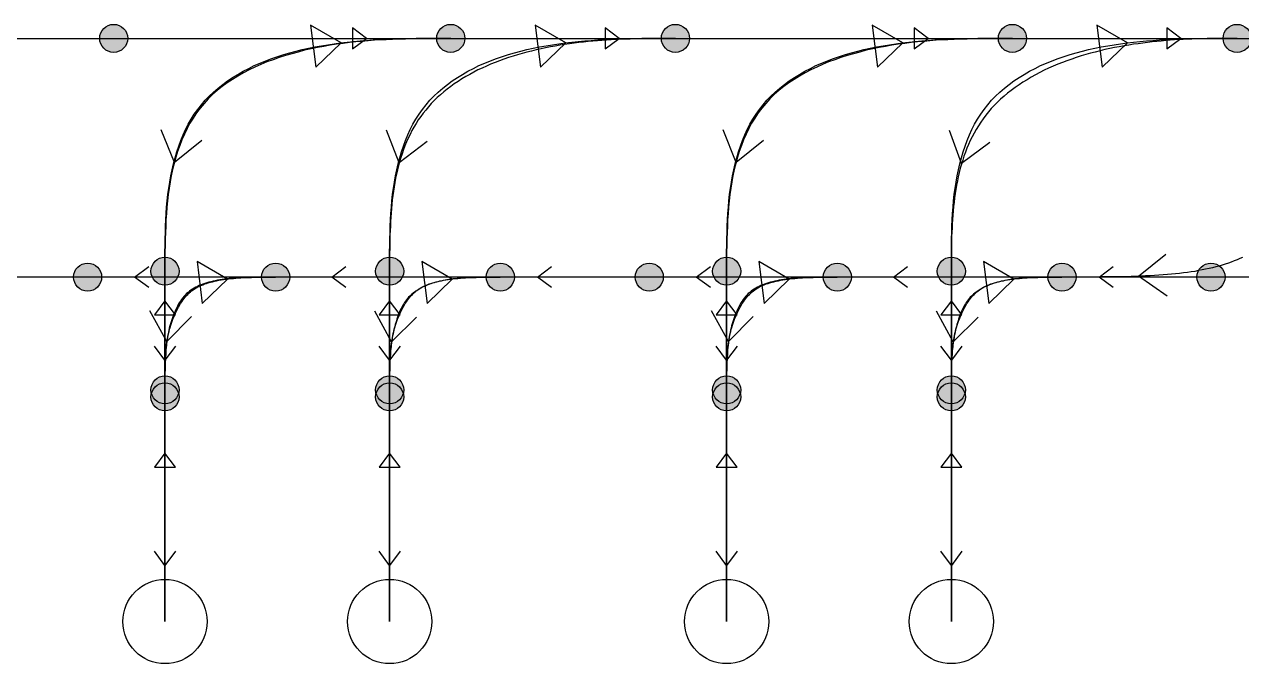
# Model space of a CAD drawing. Header units: millimetres. Extents: x -18594 to 273470, y -238787 to 48452.
# Drawn here: x 195795 to 204464, y -34571 to -30018 of the extents above; entities that cross this region are included whole.
import ezdxf

# ---------------------------------------------------------------- set-up
doc = ezdxf.new("R2010")
doc.units = ezdxf.units.MM
doc.layers.add('AM_BOR', color=4, linetype='Continuous', lineweight=25)
for name, color, linetype, true_color in [('Xref AGV layout$0$Ndc8_Activity_Decant', 1, 'Continuous', 0xff0000), ('Xref AGV layout$0$Ndc8_F_ExtraFast', 5, 'Continuous', 0x0000ff), ('Xref AGV layout$0$Ndc8_F_Moderate', 5, 'Continuous', 0x0000ff), ('Xref AGV layout$0$Ndc8_F_TurnRightModerate', 5, 'Continuous', 0x0000ff), ('Xref AGV layout$0$Ndc8_InAdjust_Lane', 1, 'Continuous', 0xff0000), ('Xref AGV layout$0$Ndc8_InFix_HOP', 1, 'Continuous', 0xff0000), ('Xref AGV layout$0$Ndc8_OutFix_HOP', 5, 'Continuous', 0x0000ff), ('Xref AGV layout$0$Ndc8_Point', 7, 'Continuous', 0x000080), ('Xref AGV layout$0$Ndc8_R_Fast', 1, 'Continuous', 0xff0000), ('Xref AGV layout$0$Ndc8_R_Moderate', 1, 'Continuous', 0xff0000), ('Xref AGV layout$0$Ndc8_R_TurnLeftModerate', 1, 'Continuous', 0xff0000), ('Xref AGV layout$0$Ndc8_R_TurnRightModerate', 1, 'Continuous', 0xff0000)]:
    doc.layers.add(name, color=color, linetype=linetype, true_color=true_color)

# ---------------------------------------------------------------- blocks, each defined once
blk = doc.blocks.new('Xref AGV layout')
at = {"layer": 'Xref AGV layout$0$Ndc8_Point'}
h = blk.add_hatch(color=256, dxfattribs=at)
edge = h.paths.add_edge_path(flags=0)
edge.add_arc((196432, -30118), 100, 0, 360)
h = blk.add_hatch(color=256, dxfattribs=at)
edge = h.paths.add_edge_path(flags=0)
edge.add_arc((198832, -30118), 100, 0, 360)
h = blk.add_hatch(color=256, dxfattribs=at)
edge = h.paths.add_edge_path(flags=0)
edge.add_arc((200432, -30118), 100, 0, 360)
h = blk.add_hatch(color=256, dxfattribs=at)
edge = h.paths.add_edge_path(flags=0)
edge.add_arc((202832, -30118), 100, 0, 360)
h = blk.add_hatch(color=256, dxfattribs=at)
edge = h.paths.add_edge_path(flags=0)
edge.add_arc((204432, -30118), 100, 0, 360)
h = blk.add_hatch(color=256, dxfattribs=at)
edge = h.paths.add_edge_path(flags=0)
edge.add_arc((196246, -31818), 100, 0, 360)
h = blk.add_hatch(color=256, dxfattribs=at)
edge = h.paths.add_edge_path(flags=0)
edge.add_arc((196797, -31776), 100, 0, 360)
h = blk.add_hatch(color=256, dxfattribs=at)
edge = h.paths.add_edge_path(flags=0)
edge.add_arc((197585, -31818), 100, 0, 360)
h = blk.add_hatch(color=256, dxfattribs=at)
edge = h.paths.add_edge_path(flags=0)
edge.add_arc((198397, -31776), 100, 0, 360)
h = blk.add_hatch(color=256, dxfattribs=at)
edge = h.paths.add_edge_path(flags=0)
edge.add_arc((199185, -31818), 100, 0, 360)
h = blk.add_hatch(color=256, dxfattribs=at)
edge = h.paths.add_edge_path(flags=0)
edge.add_arc((200246, -31818), 100, 0, 360)
h = blk.add_hatch(color=256, dxfattribs=at)
edge = h.paths.add_edge_path(flags=0)
edge.add_arc((200797, -31776), 100, 0, 360)
h = blk.add_hatch(color=256, dxfattribs=at)
edge = h.paths.add_edge_path(flags=0)
edge.add_arc((201585, -31818), 100, 0, 360)
h = blk.add_hatch(color=256, dxfattribs=at)
edge = h.paths.add_edge_path(flags=0)
edge.add_arc((202397, -31776), 100, 0, 360)
h = blk.add_hatch(color=256, dxfattribs=at)
edge = h.paths.add_edge_path(flags=0)
edge.add_arc((203185, -31818), 100, 0, 360)
h = blk.add_hatch(color=256, dxfattribs=at)
edge = h.paths.add_edge_path(flags=0)
edge.add_arc((204246, -31818), 100, 0, 360)
h = blk.add_hatch(color=256, dxfattribs=at)
edge = h.paths.add_edge_path(flags=0)
edge.add_arc((196797, -32621), 100, 0, 360)
h = blk.add_hatch(color=256, dxfattribs=at)
edge = h.paths.add_edge_path(flags=0)
edge.add_arc((196797, -32671), 100, 0, 360)
h = blk.add_hatch(color=256, dxfattribs=at)
edge = h.paths.add_edge_path(flags=0)
edge.add_arc((198397, -32621), 100, 0, 360)
h = blk.add_hatch(color=256, dxfattribs=at)
edge = h.paths.add_edge_path(flags=0)
edge.add_arc((198397, -32671), 100, 0, 360)
h = blk.add_hatch(color=256, dxfattribs=at)
edge = h.paths.add_edge_path(flags=0)
edge.add_arc((200797, -32621), 100, 0, 360)
h = blk.add_hatch(color=256, dxfattribs=at)
edge = h.paths.add_edge_path(flags=0)
edge.add_arc((200797, -32671), 100, 0, 360)
h = blk.add_hatch(color=256, dxfattribs=at)
edge = h.paths.add_edge_path(flags=0)
edge.add_arc((202397, -32621), 100, 0, 360)
h = blk.add_hatch(color=256, dxfattribs=at)
edge = h.paths.add_edge_path(flags=0)
edge.add_arc((202397, -32671), 100, 0, 360)
at = {"layer": 'Xref AGV layout$0$Ndc8_Activity_Decant'}
for centre in [(196797, -34271), (198397, -34271), (200797, -34271), (202397, -34271)]:
    blk.add_circle(centre, 300, dxfattribs=at)
at = {"layer": 'Xref AGV layout$0$Ndc8_F_ExtraFast'}
for points in [[(198232, -30118), (198132, -30043), (198132, -30193), (198232, -30118)], [(200032, -30118), (199932, -30043), (199932, -30193), (200032, -30118)], [(202232, -30118), (202132, -30043), (202132, -30193), (202232, -30118)], [(204032, -30118), (203932, -30043), (203932, -30193), (204032, -30118)], [(192482, -30118), (196432, -30118)], [(196432, -30118), (198832, -30118)], [(198832, -30118), (200432, -30118)], [(200432, -30118), (202832, -30118)], [(202832, -30118), (204432, -30118)], [(204432, -30118), (206832, -30118)]]:
    blk.add_lwpolyline(points, dxfattribs=at)
at = {"layer": 'Xref AGV layout$0$Ndc8_F_Moderate'}
for points in [[(196797, -32621), (196797, -31776)], [(198397, -32621), (198397, -31776)], [(200797, -32621), (200797, -31776)], [(202397, -32621), (202397, -31776)], [(196797, -31987), (196722, -32087), (196872, -32087), (196797, -31987)], [(198397, -31987), (198322, -32087), (198472, -32087), (198397, -31987)], [(200797, -31987), (200722, -32087), (200872, -32087), (200797, -31987)], [(202397, -31987), (202322, -32087), (202472, -32087), (202397, -31987)], [(196797, -32671), (196797, -32621)], [(198397, -32671), (198397, -32621)], [(200797, -32671), (200797, -32621)], [(202397, -32671), (202397, -32621)]]:
    blk.add_lwpolyline(points, dxfattribs=at)
at = {"layer": 'Xref AGV layout$0$Ndc8_F_TurnRightModerate'}
for points in [[(198051, -30150), (197834, -30025), (197871, -30323), (198051, -30150)], [(199651, -30150), (199434, -30025), (199471, -30323), (199651, -30150)], [(202051, -30150), (201834, -30025), (201871, -30323), (202051, -30150)], [(203651, -30150), (203434, -30025), (203471, -30323), (203651, -30150)], [(196797, -31776), (196797, -31730), (196797, -31684), (196797, -31638), (196798, -31592), (196799, -31546), (196800, -31500), (196801, -31455), (196803, -31409), (196806, -31364), (196809, -31319), (196813, -31274), (196818, -31230), (196824, -31185), (196831, -31141), (196831, -31141), (196839, -31097), (196847, -31054), (196857, -31011), (196869, -30969), (196881, -30927), (196895, -30886), (196910, -30846), (196926, -30806), (196944, -30768), (196963, -30730), (196984, -30694), (197006, -30658), (197030, -30624), (197056, -30591), (197056, -30591), (197083, -30559), (197112, -30529), (197143, -30500), (197175, -30472), (197208, -30446), (197243, -30420), (197279, -30396), (197316, -30374), (197354, -30352), (197393, -30332), (197433, -30312), (197474, -30294), (197515, -30277), (197557, -30261), (197557, -30261), (197600, -30247), (197643, -30233), (197687, -30220), (197731, -30209), (197775, -30198), (197820, -30188), (197865, -30179), (197911, -30170), (197956, -30163), (198002, -30156), (198048, -30150), (198094, -30145), (198140, -30140), (198186, -30136), (198186, -30136), (198233, -30132), (198279, -30129), (198325, -30127), (198371, -30125), (198417, -30123), (198463, -30121), (198509, -30120), (198556, -30119), (198602, -30119), (198648, -30118), (198694, -30118), (198740, -30118), (198786, -30118), (198832, -30118)], [(198397, -31776), (198397, -31730), (198397, -31684), (198397, -31638), (198398, -31592), (198399, -31546), (198400, -31500), (198401, -31455), (198403, -31409), (198406, -31364), (198409, -31319), (198413, -31274), (198418, -31230), (198424, -31185), (198431, -31141), (198431, -31141), (198439, -31097), (198447, -31054), (198457, -31011), (198469, -30969), (198481, -30927), (198495, -30886), (198510, -30846), (198526, -30806), (198544, -30768), (198563, -30730), (198584, -30694), (198606, -30658), (198630, -30624), (198656, -30591), (198656, -30591), (198683, -30559), (198712, -30529), (198743, -30500), (198775, -30472), (198808, -30446), (198843, -30420), (198879, -30396), (198916, -30374), (198954, -30352), (198993, -30332), (199033, -30312), (199074, -30294), (199115, -30277), (199157, -30261), (199157, -30261), (199200, -30247), (199243, -30233), (199287, -30220), (199331, -30209), (199375, -30198), (199420, -30188), (199465, -30179), (199511, -30170), (199556, -30163), (199602, -30156), (199648, -30150), (199694, -30145), (199740, -30140), (199787, -30136), (199787, -30136), (199833, -30132), (199879, -30129), (199925, -30127), (199971, -30125), (200017, -30123), (200063, -30121), (200109, -30120), (200156, -30119), (200202, -30119), (200248, -30118), (200294, -30118), (200340, -30118), (200386, -30118), (200432, -30118)], [(200797, -31776), (200797, -31730), (200797, -31684), (200797, -31638), (200798, -31592), (200799, -31546), (200800, -31500), (200801, -31455), (200803, -31409), (200806, -31364), (200809, -31319), (200813, -31274), (200818, -31230), (200824, -31185), (200831, -31141), (200831, -31141), (200839, -31097), (200847, -31054), (200857, -31011), (200869, -30969), (200881, -30927), (200895, -30886), (200910, -30846), (200926, -30806), (200944, -30768), (200963, -30730), (200984, -30694), (201006, -30658), (201030, -30624), (201056, -30591), (201056, -30591), (201083, -30559), (201112, -30529), (201143, -30500), (201175, -30472), (201208, -30446), (201243, -30420), (201279, -30396), (201316, -30374), (201354, -30352), (201393, -30332), (201433, -30312), (201474, -30294), (201515, -30277), (201557, -30261), (201557, -30261), (201600, -30247), (201643, -30233), (201687, -30220), (201731, -30209), (201775, -30198), (201820, -30188), (201865, -30179), (201911, -30170), (201956, -30163), (202002, -30156), (202048, -30150), (202094, -30145), (202140, -30140), (202187, -30136), (202187, -30136), (202233, -30132), (202279, -30129), (202325, -30127), (202371, -30125), (202417, -30123), (202463, -30121), (202509, -30120), (202556, -30119), (202602, -30119), (202648, -30118), (202694, -30118), (202740, -30118), (202786, -30118), (202832, -30118)], [(202397, -31776), (202397, -31730), (202397, -31684), (202397, -31638), (202398, -31592), (202399, -31546), (202400, -31500), (202401, -31455), (202403, -31409), (202406, -31364), (202409, -31319), (202413, -31274), (202418, -31230), (202424, -31185), (202431, -31141), (202431, -31141), (202439, -31097), (202447, -31054), (202457, -31011), (202469, -30969), (202481, -30927), (202495, -30886), (202510, -30846), (202526, -30806), (202544, -30768), (202563, -30730), (202584, -30694), (202606, -30658), (202630, -30624), (202656, -30591), (202656, -30591), (202683, -30559), (202712, -30529), (202743, -30500), (202775, -30472), (202808, -30446), (202843, -30420), (202879, -30396), (202916, -30374), (202954, -30352), (202993, -30332), (203033, -30312), (203074, -30294), (203115, -30277), (203157, -30261), (203157, -30261), (203200, -30247), (203243, -30233), (203287, -30220), (203331, -30209), (203375, -30198), (203420, -30188), (203465, -30179), (203511, -30170), (203556, -30163), (203602, -30156), (203648, -30150), (203694, -30145), (203740, -30140), (203786, -30136), (203786, -30136), (203833, -30132), (203879, -30129), (203925, -30127), (203971, -30125), (204017, -30123), (204063, -30121), (204109, -30120), (204156, -30119), (204202, -30119), (204248, -30118), (204294, -30118), (204340, -30118), (204386, -30118), (204432, -30118)], [(197243, -31832), (197026, -31708), (197063, -32006), (197243, -31832)], [(198843, -31832), (198626, -31708), (198663, -32006), (198843, -31832)], [(201243, -31832), (201026, -31708), (201063, -32006), (201243, -31832)], [(202843, -31832), (202626, -31708), (202663, -32006), (202843, -31832)], [(196797, -32621), (196797, -32601), (196797, -32582), (196797, -32562), (196797, -32543), (196797, -32524), (196797, -32505), (196798, -32486), (196798, -32467), (196799, -32448), (196799, -32430), (196800, -32412), (196801, -32394), (196802, -32377), (196803, -32360), (196803, -32360), (196804, -32343), (196806, -32326), (196807, -32310), (196809, -32295), (196812, -32279), (196814, -32264), (196817, -32249), (196820, -32234), (196823, -32219), (196826, -32205), (196830, -32190), (196834, -32176), (196839, -32161), (196843, -32146), (196843, -32146), (196848, -32132), (196854, -32117), (196860, -32103), (196866, -32089), (196872, -32074), (196879, -32060), (196886, -32046), (196893, -32033), (196900, -32020), (196908, -32007), (196916, -31995), (196924, -31983), (196933, -31971), (196941, -31960), (196941, -31960), (196950, -31950), (196959, -31941), (196968, -31932), (196978, -31923), (196987, -31915), (196997, -31908), (197008, -31901), (197019, -31895), (197030, -31888), (197041, -31883), (197053, -31877), (197066, -31872), (197078, -31867), (197092, -31863), (197092, -31863), (197105, -31859), (197120, -31855), (197135, -31851), (197150, -31847), (197165, -31844), (197181, -31841), (197198, -31838), (197214, -31836), (197231, -31833), (197249, -31831), (197266, -31829), (197284, -31827), (197302, -31826), (197320, -31824), (197320, -31824), (197338, -31823), (197357, -31822), (197375, -31821), (197394, -31820), (197413, -31820), (197432, -31819), (197451, -31819), (197470, -31818), (197489, -31818), (197508, -31818), (197527, -31818), (197546, -31818), (197566, -31818), (197585, -31818)], [(198397, -32621), (198397, -32601), (198397, -32582), (198397, -32562), (198397, -32543), (198397, -32524), (198397, -32505), (198398, -32486), (198398, -32467), (198399, -32448), (198399, -32430), (198400, -32412), (198401, -32394), (198402, -32377), (198403, -32360), (198403, -32360), (198404, -32343), (198406, -32326), (198407, -32310), (198409, -32295), (198412, -32279), (198414, -32264), (198417, -32249), (198420, -32234), (198423, -32219), (198426, -32205), (198430, -32190), (198434, -32176), (198439, -32161), (198443, -32146), (198443, -32146), (198448, -32132), (198454, -32117), (198460, -32103), (198466, -32089), (198472, -32074), (198479, -32060), (198486, -32046), (198493, -32033), (198500, -32020), (198508, -32007), (198516, -31995), (198524, -31983), (198533, -31971), (198541, -31960), (198541, -31960), (198550, -31950), (198559, -31941), (198568, -31932), (198578, -31923), (198587, -31915), (198597, -31908), (198608, -31901), (198619, -31895), (198630, -31888), (198641, -31883), (198653, -31877), (198665, -31872), (198678, -31867), (198692, -31863), (198692, -31863), (198705, -31859), (198720, -31855), (198734, -31851), (198749, -31847), (198765, -31844), (198781, -31841), (198797, -31838), (198814, -31836), (198831, -31833), (198848, -31831), (198866, -31829), (198883, -31827), (198901, -31826), (198919, -31824), (198919, -31824), (198938, -31823), (198956, -31822), (198975, -31821), (198993, -31820), (199012, -31820), (199031, -31819), (199050, -31819), (199069, -31818), (199088, -31818), (199108, -31818), (199127, -31818), (199146, -31818), (199166, -31818), (199185, -31818)], [(200797, -32621), (200797, -32601), (200797, -32582), (200797, -32562), (200797, -32543), (200797, -32524), (200797, -32505), (200798, -32486), (200798, -32467), (200799, -32448), (200799, -32430), (200800, -32412), (200801, -32394), (200802, -32377), (200803, -32360), (200803, -32360), (200804, -32343), (200806, -32326), (200807, -32310), (200809, -32295), (200812, -32279), (200814, -32264), (200817, -32249), (200820, -32234), (200823, -32219), (200826, -32205), (200830, -32190), (200834, -32176), (200839, -32161), (200843, -32146), (200843, -32146), (200848, -32132), (200854, -32117), (200860, -32103), (200866, -32089), (200872, -32074), (200879, -32060), (200886, -32046), (200893, -32033), (200900, -32020), (200908, -32007), (200916, -31995), (200924, -31983), (200933, -31971), (200941, -31960), (200941, -31960), (200950, -31950), (200959, -31941), (200968, -31932), (200978, -31923), (200987, -31915), (200997, -31908), (201008, -31901), (201019, -31895), (201030, -31888), (201041, -31883), (201053, -31877), (201065, -31872), (201078, -31867), (201092, -31863), (201092, -31863), (201105, -31859), (201120, -31855), (201134, -31851), (201149, -31847), (201165, -31844), (201181, -31841), (201197, -31838), (201214, -31836), (201231, -31833), (201248, -31831), (201266, -31829), (201283, -31827), (201301, -31826), (201319, -31824), (201319, -31824), (201338, -31823), (201356, -31822), (201375, -31821), (201393, -31820), (201412, -31820), (201431, -31819), (201450, -31819), (201469, -31818), (201488, -31818), (201508, -31818), (201527, -31818), (201546, -31818), (201566, -31818), (201585, -31818)], [(202397, -32621), (202397, -32601), (202397, -32582), (202397, -32562), (202397, -32543), (202397, -32524), (202397, -32505), (202398, -32486), (202398, -32467), (202399, -32448), (202399, -32430), (202400, -32412), (202401, -32394), (202402, -32377), (202403, -32360), (202403, -32360), (202404, -32343), (202406, -32326), (202407, -32310), (202409, -32295), (202412, -32279), (202414, -32264), (202417, -32249), (202420, -32234), (202423, -32219), (202426, -32205), (202430, -32190), (202434, -32176), (202439, -32161), (202443, -32146), (202443, -32146), (202448, -32132), (202454, -32117), (202460, -32103), (202466, -32089), (202472, -32074), (202479, -32060), (202486, -32046), (202493, -32033), (202500, -32020), (202508, -32007), (202516, -31995), (202524, -31983), (202533, -31971), (202541, -31960), (202541, -31960), (202550, -31950), (202559, -31941), (202568, -31932), (202578, -31923), (202587, -31915), (202597, -31908), (202608, -31901), (202619, -31895), (202630, -31888), (202641, -31883), (202653, -31877), (202665, -31872), (202678, -31867), (202691, -31863), (202691, -31863), (202705, -31859), (202720, -31855), (202734, -31851), (202749, -31847), (202765, -31844), (202781, -31841), (202797, -31838), (202814, -31836), (202831, -31833), (202848, -31831), (202866, -31829), (202883, -31827), (202901, -31826), (202919, -31824), (202919, -31824), (202938, -31823), (202956, -31822), (202975, -31821), (202993, -31820), (203012, -31820), (203031, -31819), (203050, -31819), (203069, -31818), (203088, -31818), (203108, -31818), (203127, -31818), (203146, -31818), (203166, -31818), (203185, -31818)]]:
    blk.add_lwpolyline(points, dxfattribs=at)
at = {"layer": 'Xref AGV layout$0$Ndc8_InAdjust_Lane'}
for points in [[(196797, -32621), (196797, -32671)], [(198397, -32621), (198397, -32671)], [(200797, -32621), (200797, -32671)], [(202397, -32621), (202397, -32671)]]:
    blk.add_lwpolyline(points, dxfattribs=at)
at = {"layer": 'Xref AGV layout$0$Ndc8_InFix_HOP'}
for points in [[(196797, -32671), (196797, -34271)], [(198397, -32671), (198397, -34271)], [(200797, -32671), (200797, -34271)], [(202397, -32671), (202397, -34271)], [(196872, -33771), (196797, -33871), (196722, -33771)], [(198472, -33771), (198397, -33871), (198322, -33771)], [(200872, -33771), (200797, -33871), (200722, -33771)], [(202472, -33771), (202397, -33871), (202322, -33771)]]:
    blk.add_lwpolyline(points, dxfattribs=at)
at = {"layer": 'Xref AGV layout$0$Ndc8_OutFix_HOP'}
for points in [[(196797, -34271), (196797, -32671)], [(198397, -34271), (198397, -32671)], [(200797, -34271), (200797, -32671)], [(202397, -34271), (202397, -32671)], [(196797, -33071), (196722, -33171), (196872, -33171), (196797, -33071)], [(198397, -33071), (198322, -33171), (198472, -33171), (198397, -33071)], [(200797, -33071), (200722, -33171), (200872, -33171), (200797, -33071)], [(202397, -33071), (202322, -33171), (202472, -33171), (202397, -33071)]]:
    blk.add_lwpolyline(points, dxfattribs=at)
at = {"layer": 'Xref AGV layout$0$Ndc8_Point'}
for centre in [(196432, -30118), (198832, -30118), (200432, -30118), (202832, -30118), (204432, -30118), (196246, -31818), (196797, -31776), (197585, -31818), (198397, -31776), (199185, -31818), (200246, -31818), (200797, -31776), (201585, -31818), (202397, -31776), (203185, -31818), (204246, -31818), (196797, -32621), (196797, -32671), (198397, -32621), (198397, -32671), (200797, -32621), (200797, -32671), (202397, -32621), (202397, -32671)]:
    blk.add_circle(centre, 100, dxfattribs=at)
at = {"layer": 'Xref AGV layout$0$Ndc8_R_Fast'}
for points in [[(196681, -31893), (196581, -31818), (196681, -31743)], [(198085, -31893), (197985, -31818), (198085, -31743)], [(199550, -31893), (199450, -31818), (199550, -31743)], [(200681, -31893), (200581, -31818), (200681, -31743)], [(202085, -31893), (201985, -31818), (202085, -31743)], [(203550, -31893), (203450, -31818), (203550, -31743)], [(196246, -31818), (191907, -31818)], [(197585, -31818), (196246, -31818)], [(199185, -31818), (197585, -31818)], [(200246, -31818), (199185, -31818)], [(201585, -31818), (200246, -31818)], [(203185, -31818), (201585, -31818)], [(204246, -31818), (203185, -31818)], [(206027, -31818), (204246, -31818)]]:
    blk.add_lwpolyline(points, dxfattribs=at)
at = {"layer": 'Xref AGV layout$0$Ndc8_R_Moderate'}
for points in [[(196797, -31776), (196797, -32621)], [(198397, -31776), (198397, -32621)], [(200797, -31776), (200797, -32621)], [(202397, -31776), (202397, -32621)], [(196872, -32310), (196797, -32410), (196722, -32310)], [(198472, -32310), (198397, -32410), (198322, -32310)], [(200872, -32310), (200797, -32410), (200722, -32310)], [(202472, -32310), (202397, -32410), (202322, -32310)]]:
    blk.add_lwpolyline(points, dxfattribs=at)
at = {"layer": 'Xref AGV layout$0$Ndc8_R_TurnLeftModerate'}
for points in [[(198832, -30118), (198791, -30118), (198750, -30118), (198709, -30118), (198668, -30118), (198626, -30119), (198585, -30119), (198543, -30120), (198501, -30121), (198459, -30122), (198417, -30124), (198374, -30126), (198331, -30129), (198288, -30131), (198244, -30135), (198244, -30135), (198200, -30139), (198155, -30143), (198110, -30148), (198065, -30154), (198019, -30160), (197974, -30167), (197928, -30175), (197883, -30184), (197837, -30193), (197791, -30203), (197746, -30215), (197701, -30227), (197656, -30240), (197611, -30254), (197611, -30254), (197567, -30270), (197523, -30286), (197480, -30304), (197438, -30323), (197396, -30343), (197355, -30364), (197316, -30386), (197277, -30410), (197240, -30435), (197204, -30461), (197169, -30489), (197136, -30518), (197105, -30549), (197075, -30581), (197075, -30581), (197048, -30614), (197022, -30649), (196998, -30685), (196975, -30722), (196954, -30760), (196935, -30800), (196918, -30840), (196902, -30881), (196887, -30923), (196874, -30965), (196862, -31008), (196851, -31052), (196841, -31096), (196833, -31140), (196833, -31140), (196826, -31185), (196820, -31229), (196815, -31274), (196810, -31319), (196807, -31365), (196804, -31410), (196802, -31455), (196800, -31501), (196799, -31547), (196798, -31592), (196797, -31638), (196797, -31684), (196797, -31730), (196797, -31776)], [(200432, -30118), (200402, -30118), (200372, -30118), (200343, -30118), (200313, -30118), (200283, -30118), (200253, -30119), (200222, -30119), (200192, -30119), (200161, -30120), (200131, -30121), (200100, -30122), (200069, -30123), (200037, -30124), (200006, -30126), (200006, -30126), (199974, -30128), (199941, -30130), (199909, -30132), (199876, -30135), (199843, -30138), (199810, -30141), (199777, -30144), (199744, -30148), (199710, -30152), (199677, -30157), (199643, -30162), (199609, -30167), (199576, -30173), (199542, -30179), (199542, -30179), (199508, -30186), (199475, -30193), (199441, -30200), (199408, -30208), (199374, -30216), (199341, -30225), (199308, -30235), (199276, -30245), (199243, -30255), (199211, -30266), (199179, -30277), (199148, -30289), (199116, -30302), (199086, -30315), (199086, -30315), (199055, -30329), (199025, -30343), (198996, -30358), (198967, -30374), (198939, -30390), (198911, -30406), (198884, -30424), (198857, -30442), (198832, -30460), (198806, -30479), (198782, -30498), (198759, -30519), (198736, -30539), (198714, -30560), (198714, -30560), (198693, -30582), (198673, -30605), (198654, -30628), (198635, -30651), (198618, -30675), (198601, -30699), (198585, -30724), (198570, -30750), (198556, -30775), (198542, -30802), (198529, -30828), (198517, -30855), (198506, -30883), (198495, -30910), (198495, -30910), (198485, -30939), (198476, -30967), (198467, -30996), (198459, -31025), (198452, -31054), (198445, -31084), (198439, -31114), (198433, -31144), (198428, -31174), (198424, -31205), (198419, -31236), (198416, -31267), (198412, -31298), (198409, -31329), (198409, -31329), (198407, -31361), (198405, -31392), (198403, -31424), (198402, -31455), (198400, -31487), (198399, -31519), (198399, -31551), (198398, -31583), (198398, -31615), (198397, -31647), (198397, -31679), (198397, -31712), (198397, -31744), (198397, -31776)], [(202832, -30118), (202791, -30118), (202750, -30118), (202709, -30118), (202668, -30118), (202626, -30119), (202585, -30119), (202543, -30120), (202501, -30121), (202459, -30122), (202417, -30124), (202374, -30126), (202331, -30129), (202288, -30131), (202244, -30135), (202244, -30135), (202200, -30139), (202155, -30143), (202110, -30148), (202065, -30154), (202019, -30160), (201974, -30167), (201928, -30175), (201883, -30184), (201837, -30193), (201791, -30203), (201746, -30215), (201701, -30227), (201656, -30240), (201611, -30254), (201611, -30254), (201567, -30270), (201523, -30286), (201480, -30304), (201438, -30323), (201396, -30343), (201355, -30364), (201316, -30386), (201277, -30410), (201240, -30435), (201204, -30461), (201169, -30489), (201136, -30518), (201105, -30549), (201075, -30581), (201075, -30581), (201048, -30614), (201022, -30649), (200998, -30685), (200975, -30722), (200954, -30760), (200935, -30800), (200918, -30840), (200902, -30881), (200887, -30923), (200874, -30965), (200862, -31008), (200851, -31052), (200841, -31096), (200833, -31140), (200833, -31140), (200826, -31185), (200820, -31229), (200815, -31274), (200810, -31319), (200807, -31365), (200804, -31410), (200802, -31455), (200800, -31501), (200799, -31547), (200798, -31592), (200797, -31638), (200797, -31684), (200797, -31730), (200797, -31776)], [(204432, -30118), (204406, -30118), (204380, -30118), (204353, -30118), (204327, -30118), (204300, -30118), (204273, -30119), (204246, -30119), (204219, -30119), (204192, -30120), (204164, -30121), (204135, -30122), (204107, -30123), (204077, -30124), (204048, -30125), (204048, -30125), (204018, -30127), (203987, -30129), (203956, -30131), (203924, -30134), (203892, -30137), (203860, -30140), (203828, -30143), (203795, -30147), (203761, -30151), (203728, -30156), (203694, -30160), (203661, -30166), (203627, -30171), (203593, -30177), (203593, -30177), (203559, -30184), (203525, -30191), (203491, -30198), (203456, -30206), (203422, -30215), (203388, -30224), (203355, -30233), (203321, -30243), (203287, -30254), (203254, -30265), (203220, -30277), (203188, -30289), (203155, -30302), (203122, -30316), (203122, -30316), (203090, -30330), (203058, -30345), (203027, -30361), (202996, -30377), (202966, -30394), (202936, -30412), (202907, -30430), (202879, -30449), (202851, -30468), (202824, -30488), (202798, -30508), (202773, -30529), (202748, -30551), (202725, -30572), (202725, -30572), (202703, -30595), (202681, -30618), (202661, -30641), (202642, -30665), (202624, -30690), (202606, -30715), (202590, -30740), (202574, -30766), (202559, -30792), (202545, -30818), (202532, -30845), (202520, -30873), (202508, -30900), (202497, -30928), (202497, -30928), (202487, -30957), (202478, -30985), (202469, -31014), (202461, -31043), (202453, -31073), (202446, -31103), (202440, -31132), (202434, -31163), (202429, -31193), (202424, -31223), (202420, -31254), (202416, -31284), (202413, -31315), (202410, -31346), (202410, -31346), (202407, -31376), (202405, -31407), (202403, -31438), (202402, -31468), (202400, -31499), (202399, -31530), (202399, -31561), (202398, -31591), (202398, -31622), (202397, -31653), (202397, -31684), (202397, -31714), (202397, -31745), (202397, -31776)], [(197060, -30846), (196864, -31001), (196771, -30769)], [(198663, -30852), (198465, -31004), (198374, -30771)], [(201060, -30846), (200864, -31001), (200771, -30769)], [(202670, -30860), (202470, -31009), (202383, -30775)], [(197585, -31818), (197566, -31818), (197547, -31818), (197529, -31818), (197510, -31818), (197491, -31818), (197473, -31818), (197454, -31819), (197435, -31819), (197417, -31819), (197399, -31820), (197380, -31821), (197362, -31821), (197344, -31822), (197326, -31823), (197326, -31823), (197308, -31825), (197290, -31826), (197273, -31828), (197255, -31829), (197238, -31831), (197221, -31833), (197204, -31836), (197188, -31838), (197171, -31841), (197155, -31844), (197140, -31848), (197124, -31851), (197110, -31855), (197095, -31859), (197095, -31859), (197081, -31864), (197067, -31868), (197054, -31873), (197041, -31879), (197028, -31884), (197016, -31890), (197004, -31897), (196993, -31904), (196982, -31911), (196971, -31919), (196961, -31928), (196951, -31936), (196941, -31946), (196932, -31956), (196932, -31956), (196923, -31966), (196915, -31977), (196907, -31989), (196899, -32001), (196892, -32013), (196885, -32026), (196878, -32039), (196872, -32053), (196866, -32067), (196860, -32080), (196855, -32094), (196850, -32109), (196845, -32123), (196840, -32137), (196840, -32137), (196836, -32152), (196832, -32166), (196828, -32181), (196825, -32195), (196822, -32210), (196819, -32225), (196816, -32240), (196813, -32255), (196811, -32270), (196809, -32286), (196807, -32302), (196805, -32319), (196804, -32335), (196803, -32352), (196803, -32352), (196802, -32370), (196801, -32388), (196800, -32406), (196799, -32424), (196799, -32443), (196798, -32462), (196798, -32482), (196797, -32501), (196797, -32521), (196797, -32541), (196797, -32561), (196797, -32581), (196797, -32601), (196797, -32621)], [(199185, -31818), (199169, -31818), (199153, -31818), (199138, -31818), (199122, -31818), (199106, -31818), (199090, -31818), (199075, -31818), (199059, -31819), (199044, -31819), (199028, -31819), (199013, -31820), (198997, -31820), (198982, -31821), (198966, -31822), (198966, -31822), (198951, -31822), (198936, -31823), (198921, -31824), (198906, -31825), (198891, -31827), (198877, -31828), (198862, -31830), (198848, -31831), (198833, -31833), (198819, -31835), (198805, -31838), (198792, -31840), (198778, -31843), (198765, -31846), (198765, -31846), (198751, -31848), (198739, -31852), (198726, -31855), (198713, -31859), (198701, -31862), (198689, -31867), (198677, -31871), (198665, -31875), (198654, -31880), (198643, -31885), (198632, -31890), (198622, -31895), (198611, -31901), (198601, -31907), (198601, -31907), (198592, -31913), (198582, -31919), (198573, -31925), (198564, -31932), (198556, -31939), (198548, -31947), (198540, -31954), (198532, -31962), (198524, -31971), (198517, -31980), (198510, -31989), (198503, -31999), (198497, -32009), (198491, -32019), (198491, -32019), (198485, -32030), (198479, -32042), (198473, -32053), (198468, -32065), (198463, -32078), (198458, -32091), (198453, -32103), (198449, -32117), (198445, -32130), (198441, -32143), (198437, -32156), (198433, -32170), (198430, -32183), (198427, -32196), (198427, -32196), (198424, -32209), (198421, -32223), (198418, -32236), (198416, -32249), (198414, -32262), (198412, -32275), (198410, -32288), (198408, -32301), (198407, -32315), (198405, -32329), (198404, -32343), (198403, -32357), (198402, -32371), (198401, -32386), (198401, -32386), (198400, -32401), (198399, -32417), (198399, -32433), (198398, -32449), (198398, -32465), (198398, -32482), (198397, -32499), (198397, -32516), (198397, -32533), (198397, -32551), (198397, -32568), (198397, -32586), (198397, -32603), (198397, -32621)], [(201585, -31818), (201566, -31818), (201547, -31818), (201528, -31818), (201510, -31818), (201491, -31818), (201472, -31818), (201454, -31819), (201435, -31819), (201416, -31819), (201398, -31820), (201380, -31821), (201361, -31821), (201343, -31822), (201325, -31823), (201325, -31823), (201307, -31825), (201290, -31826), (201272, -31828), (201255, -31829), (201237, -31831), (201220, -31833), (201204, -31836), (201187, -31838), (201171, -31841), (201155, -31844), (201139, -31848), (201124, -31851), (201109, -31855), (201095, -31859), (201095, -31859), (201081, -31864), (201067, -31868), (201054, -31873), (201041, -31879), (201028, -31884), (201016, -31890), (201004, -31897), (200993, -31904), (200982, -31911), (200971, -31919), (200961, -31928), (200951, -31936), (200941, -31946), (200932, -31956), (200932, -31956), (200923, -31966), (200915, -31977), (200907, -31989), (200899, -32001), (200892, -32013), (200885, -32026), (200878, -32039), (200872, -32053), (200866, -32067), (200860, -32080), (200855, -32094), (200850, -32109), (200845, -32123), (200840, -32137), (200840, -32137), (200836, -32152), (200832, -32166), (200828, -32181), (200825, -32195), (200822, -32210), (200819, -32225), (200816, -32240), (200813, -32255), (200811, -32270), (200809, -32286), (200807, -32302), (200805, -32319), (200804, -32335), (200803, -32352), (200803, -32352), (200802, -32370), (200801, -32388), (200800, -32406), (200799, -32424), (200799, -32443), (200798, -32462), (200798, -32482), (200797, -32501), (200797, -32521), (200797, -32541), (200797, -32561), (200797, -32581), (200797, -32601), (200797, -32621)], [(203185, -31818), (203169, -31818), (203153, -31818), (203138, -31818), (203122, -31818), (203106, -31818), (203090, -31818), (203075, -31818), (203059, -31819), (203044, -31819), (203028, -31819), (203013, -31820), (202997, -31820), (202982, -31821), (202966, -31822), (202966, -31822), (202951, -31822), (202936, -31823), (202921, -31824), (202906, -31825), (202891, -31827), (202877, -31828), (202862, -31830), (202848, -31831), (202833, -31833), (202819, -31835), (202805, -31838), (202792, -31840), (202778, -31843), (202765, -31846), (202765, -31846), (202751, -31848), (202739, -31852), (202726, -31855), (202713, -31859), (202701, -31862), (202689, -31867), (202677, -31871), (202665, -31875), (202654, -31880), (202643, -31885), (202632, -31890), (202622, -31895), (202611, -31901), (202602, -31907), (202602, -31907), (202592, -31913), (202582, -31919), (202573, -31925), (202564, -31932), (202556, -31939), (202548, -31947), (202540, -31954), (202532, -31962), (202524, -31971), (202517, -31980), (202510, -31989), (202503, -31999), (202497, -32009), (202491, -32019), (202491, -32019), (202485, -32030), (202479, -32042), (202473, -32053), (202468, -32065), (202463, -32078), (202458, -32091), (202453, -32103), (202449, -32117), (202445, -32130), (202441, -32143), (202437, -32156), (202433, -32170), (202430, -32183), (202427, -32196), (202427, -32196), (202424, -32209), (202421, -32223), (202418, -32236), (202416, -32249), (202414, -32262), (202412, -32275), (202410, -32288), (202408, -32301), (202407, -32315), (202405, -32329), (202404, -32343), (202403, -32357), (202402, -32371), (202401, -32386), (202401, -32386), (202400, -32401), (202399, -32417), (202399, -32433), (202398, -32449), (202398, -32465), (202398, -32482), (202397, -32499), (202397, -32516), (202397, -32533), (202397, -32551), (202397, -32568), (202397, -32586), (202397, -32603), (202397, -32621)], [(196985, -32098), (196810, -32277), (196688, -32059)], [(198588, -32103), (198411, -32279), (198291, -32060)], [(200985, -32099), (200810, -32277), (200688, -32059)], [(202588, -32103), (202411, -32279), (202291, -32060)]]:
    blk.add_lwpolyline(points, dxfattribs=at)
at = {"layer": 'Xref AGV layout$0$Ndc8_R_TurnRightModerate'}
for points in [[(204471, -31678), (204452, -31686), (204452, -31686), (204432, -31695), (204412, -31703), (204391, -31711), (204370, -31718), (204348, -31726), (204326, -31732), (204304, -31739), (204280, -31745), (204257, -31751), (204233, -31757), (204208, -31762), (204183, -31767), (204157, -31772), (204131, -31777), (204131, -31777), (204105, -31781), (204078, -31785), (204051, -31788), (204023, -31792), (203994, -31795), (203965, -31798), (203936, -31800), (203906, -31803), (203875, -31805), (203844, -31807), (203812, -31808), (203779, -31810), (203746, -31811), (203712, -31813), (203712, -31813), (203677, -31814), (203642, -31815), (203606, -31815), (203569, -31816), (203532, -31817), (203495, -31817), (203457, -31817), (203419, -31818), (203380, -31818), (203342, -31818), (203303, -31818), (203264, -31818), (203224, -31818), (203185, -31818)], [(203935, -31955), (203730, -31812), (203924, -31655)]]:
    blk.add_lwpolyline(points, dxfattribs=at)

msp = doc.modelspace()

# ---------------------------------------------------------------- block references
at = {"layer": 'AM_BOR'}
msp.add_blockref('Xref AGV layout', (0, 0), dxfattribs=at)

doc.saveas('drawing.dxf')
